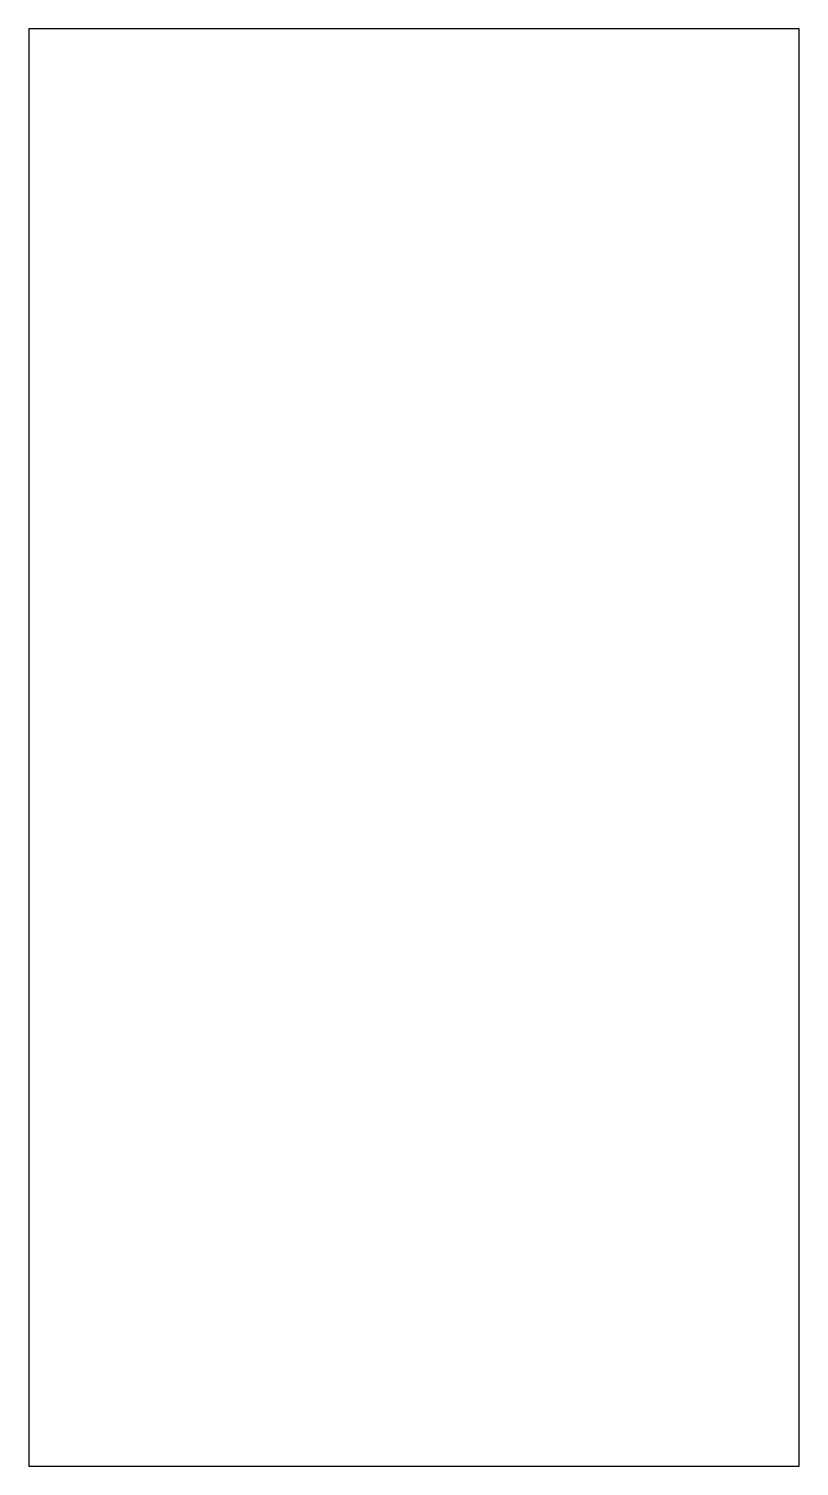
# Model space of a CAD drawing. Header units: inches. Extents: x 0 to 15, y 0 to 28.
import ezdxf

# ---------------------------------------------------------------- set-up
doc = ezdxf.new("R2010")
doc.units = ezdxf.units.IN
doc.header["$MEASUREMENT"] = 0
doc.layers.add('OUTLINE', color=7, linetype='Continuous')

msp = doc.modelspace()

# ---------------------------------------------------------------- linework, layer by layer
at = {"layer": 'OUTLINE'}
for p, q in [((0, 27.997352), (0, 0)), ((15.000423, 27.997352), (0, 27.997352)), ((15.000423, 0), (15.000423, 27.997352)), ((0, 0), (15.000423, 0))]:
    msp.add_line(p, q, dxfattribs=at)

doc.saveas('drawing.dxf')
